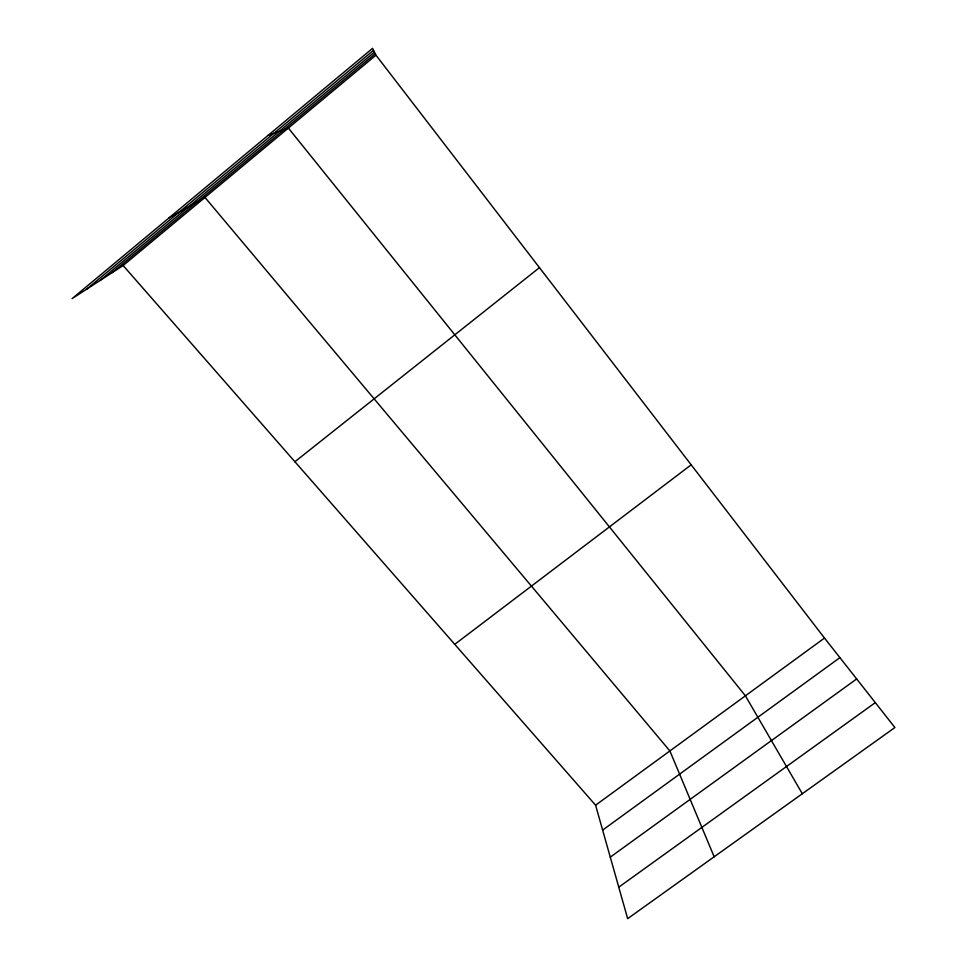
<?xml version="1.0" encoding="UTF-8"?>
<svg xmlns="http://www.w3.org/2000/svg" width="967" height="967" viewBox="0 0 967 967"><rect width="100%" height="100%" fill="white"/><g stroke="black" fill="none" stroke-linecap="round" stroke-linejoin="round"><path stroke-width="1.45" d="M86.522 289.266L373.54 50.296M100.084 280.466L374.447 52.109M112.16 272.634L375.244 53.729M123.135 265.514L375.97 55.192L372.573 48.35L72.102 298.622L123.135 265.514L595.587 805.197L627.668 918.65L894.898 727.522L824.5 638.063L375.97 55.192M294.899 461.73L539.465 267.641M454.756 644.324L691.187 464.813M595.587 805.197L824.5 638.063M602.622 830.097L839.912 657.633M610.274 857.149L856.677 678.943M618.759 887.174L875.316 702.634M168.995 217.913L204.98 197.437L669.889 750.948L714.166 856.786M268.089 135.368L288.371 128.055L745.4 695.817L802.32 793.738"/></g></svg>
